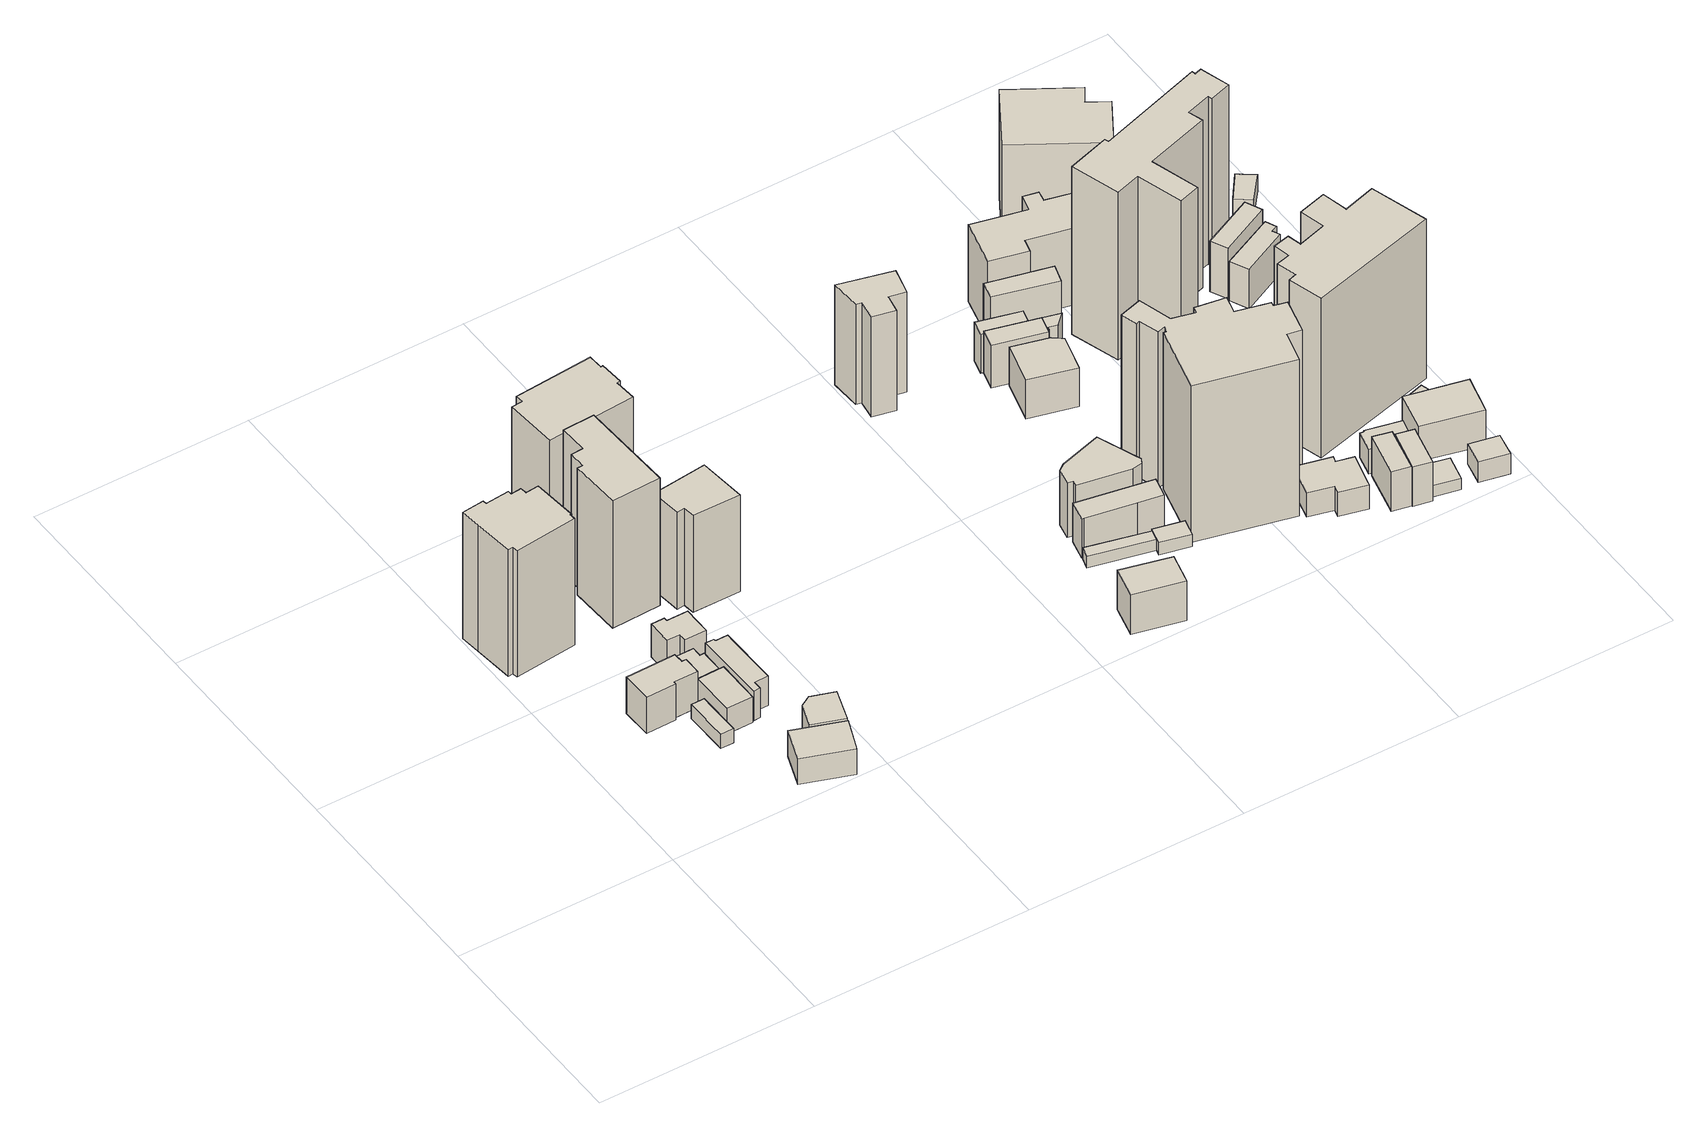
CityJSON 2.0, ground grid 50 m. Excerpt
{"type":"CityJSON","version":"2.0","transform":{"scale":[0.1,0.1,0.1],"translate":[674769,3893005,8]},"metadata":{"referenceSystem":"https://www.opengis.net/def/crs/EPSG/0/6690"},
"CityObjects":{
"building1":{"type":"Building","attributes":{"class":"9999","usage":"414","measuredHeight":34.6,"storeysAboveGround":11,"BuildingDetailAttribute.totalFloorArea":2438.5,"BuildingDetailAttribute.buildingFootprintArea":221.68,"BuildingDetailAttribute.buildingRoofEdgeArea":221.68,"BuildingDetailAttribute.urbanPlanType":"21","BuildingDetailAttribute.landUseType":"211","BuildingDetailAttribute.surveyYear":2021,"BuildingIDAttribute.prefecture":"23","BuildingIDAttribute.city":"23106"},"address":[{"country":"日本","locality":"愛知県名古屋市中区新栄一丁目１７１０"}],"geometry":[{"type":"Solid","lod":"1","boundaries":[[[[0,1,2,3,4,5,6,7,8,9,10,11,12,13,14]],[[13,15,16,14]],[[12,17,15,13]],[[11,18,17,12]],[[10,19,18,11]],[[9,20,19,10]],[[8,21,20,9]],[[7,22,21,8]],[[6,23,22,7]],[[5,24,23,6]],[[4,25,24,5]],[[3,26,25,4]],[[2,27,26,3]],[[1,28,27,2]],[[0,29,28,1]],[[14,16,29,0]],[[15,17,18,19,20,21,22,23,24,25,26,27,28,29,16]]]]}]},
"building2":{"type":"Building","attributes":{"class":"3001","usage":"413","measuredHeight":9.6,"storeysAboveGround":3,"BuildingDetailAttribute.totalFloorArea":245.3,"BuildingDetailAttribute.buildingFootprintArea":81.77,"BuildingDetailAttribute.buildingRoofEdgeArea":81.77,"BuildingDetailAttribute.urbanPlanType":"21","BuildingDetailAttribute.landUseType":"212","BuildingDetailAttribute.surveyYear":2021,"BuildingIDAttribute.prefecture":"23","BuildingIDAttribute.city":"23106"},"address":[{"country":"日本","locality":"愛知県名古屋市中区新栄一丁目１８０２－１"}],"geometry":[{"type":"Solid","lod":"1","boundaries":[[[[30,31,32,33,34,35,36,37]],[[36,38,39,37]],[[35,40,38,36]],[[34,41,40,35]],[[33,42,41,34]],[[32,43,42,33]],[[31,44,43,32]],[[30,45,44,31]],[[37,39,45,30]],[[38,40,41,42,43,44,45,39]]]]}]},
"building3":{"type":"Building","attributes":{"class":"3001","usage":"413","measuredHeight":8.8,"storeysAboveGround":1,"BuildingDetailAttribute.totalFloorArea":30.83,"BuildingDetailAttribute.buildingFootprintArea":30.83,"BuildingDetailAttribute.buildingRoofEdgeArea":30.83,"BuildingDetailAttribute.urbanPlanType":"21","BuildingDetailAttribute.landUseType":"212","BuildingDetailAttribute.surveyYear":2021,"BuildingIDAttribute.prefecture":"23","BuildingIDAttribute.city":"23106"},"address":[{"country":"日本","locality":"愛知県名古屋市"}],"geometry":[{"type":"Solid","lod":"1","boundaries":[[[[46,47,48,49]],[[48,50,51,49]],[[47,52,50,48]],[[46,53,52,47]],[[49,51,53,46]],[[50,52,53,51]]]]}]},
"building4":{"type":"Building","attributes":{"class":"3001","usage":"411","measuredHeight":8.8,"storeysAboveGround":2,"BuildingDetailAttribute.totalFloorArea":125.42,"BuildingDetailAttribute.buildingFootprintArea":62.71,"BuildingDetailAttribute.buildingRoofEdgeArea":98.52,"BuildingDetailAttribute.urbanPlanType":"21","BuildingDetailAttribute.landUseType":"211","BuildingDetailAttribute.surveyYear":2021,"BuildingIDAttribute.prefecture":"23","BuildingIDAttribute.city":"23106"},"address":[{"country":"日本","locality":"愛知県名古屋市"}],"geometry":[{"type":"Solid","lod":"1","boundaries":[[[[54,55,56,57,58]],[[57,59,60,58]],[[56,61,59,57]],[[55,62,61,56]],[[54,63,62,55]],[[58,60,63,54]],[[59,61,62,63,60]]]]}]},
"building5":{"type":"Building","attributes":{"class":"3001","usage":"411","measuredHeight":6.8,"storeysAboveGround":2,"BuildingDetailAttribute.totalFloorArea":198.05,"BuildingDetailAttribute.buildingFootprintArea":99.03,"BuildingDetailAttribute.buildingRoofEdgeArea":99.03,"BuildingDetailAttribute.urbanPlanType":"21","BuildingDetailAttribute.landUseType":"211","BuildingDetailAttribute.surveyYear":2021,"BuildingIDAttribute.prefecture":"23","BuildingIDAttribute.city":"23106"},"address":[{"country":"日本","locality":"愛知県名古屋市"}],"geometry":[{"type":"Solid","lod":"1","boundaries":[[[[64,65,66,67]],[[66,68,69,67]],[[65,70,68,66]],[[64,71,70,65]],[[67,69,71,64]],[[68,70,71,69]]]]}]},
"building6":{"type":"Building","attributes":{"class":"3001","usage":"411","measuredHeight":8.8,"storeysAboveGround":1,"BuildingDetailAttribute.totalFloorArea":35.81,"BuildingDetailAttribute.buildingFootprintArea":35.81,"BuildingDetailAttribute.buildingRoofEdgeArea":98.52,"BuildingDetailAttribute.urbanPlanType":"21","BuildingDetailAttribute.landUseType":"211","BuildingDetailAttribute.surveyYear":2021,"BuildingIDAttribute.prefecture":"23","BuildingIDAttribute.city":"23106"},"address":[{"country":"日本","locality":"愛知県名古屋市"}],"geometry":[{"type":"Solid","lod":"1","boundaries":[[[[72,73,74,75,76,77]],[[76,78,79,77]],[[75,80,78,76]],[[74,81,80,75]],[[73,82,81,74]],[[72,83,82,73]],[[77,79,83,72]],[[78,80,81,82,83,79]]]]}]},
"building7":{"type":"Building","attributes":{"class":"9999","usage":"412","measuredHeight":-9999,"storeysAboveGround":1,"BuildingDetailAttribute.totalFloorArea":18.05,"BuildingDetailAttribute.buildingFootprintArea":18.05,"BuildingDetailAttribute.buildingRoofEdgeArea":18.05,"BuildingDetailAttribute.urbanPlanType":"21","BuildingDetailAttribute.landUseType":"223","BuildingDetailAttribute.surveyYear":2021,"BuildingIDAttribute.prefecture":"23","BuildingIDAttribute.city":"23106"},"address":[{"country":"日本","locality":"愛知県名古屋市"}],"geometry":[{"type":"Solid","lod":"1","boundaries":[[[[84,85,86,87]],[[86,88,89,87]],[[85,90,88,86]],[[84,91,90,85]],[[87,89,91,84]],[[88,90,91,89]]]]}]},
"building8":{"type":"Building","attributes":{"class":"3001","usage":"411","measuredHeight":8.7,"storeysAboveGround":3,"BuildingDetailAttribute.totalFloorArea":149.22,"BuildingDetailAttribute.buildingFootprintArea":49.74,"BuildingDetailAttribute.buildingRoofEdgeArea":49.74,"BuildingDetailAttribute.urbanPlanType":"21","BuildingDetailAttribute.landUseType":"211","BuildingDetailAttribute.surveyYear":2021,"BuildingIDAttribute.prefecture":"23","BuildingIDAttribute.city":"23106"},"address":[{"country":"日本","locality":"愛知県名古屋市"}],"geometry":[{"type":"Solid","lod":"1","boundaries":[[[[92,93,94,95,96,97,98,99]],[[98,100,101,99]],[[97,102,100,98]],[[96,103,102,97]],[[95,104,103,96]],[[94,105,104,95]],[[93,106,105,94]],[[92,107,106,93]],[[99,101,107,92]],[[100,102,103,104,105,106,107,101]]]]}]},
"building9":{"type":"Building","attributes":{"class":"3001","usage":"413","measuredHeight":8.8,"storeysAboveGround":2,"BuildingDetailAttribute.totalFloorArea":145.86,"BuildingDetailAttribute.buildingFootprintArea":72.93,"BuildingDetailAttribute.buildingRoofEdgeArea":72.93,"BuildingDetailAttribute.urbanPlanType":"21","BuildingDetailAttribute.landUseType":"212","BuildingDetailAttribute.surveyYear":2021,"BuildingIDAttribute.prefecture":"23","BuildingIDAttribute.city":"23106"},"address":[{"country":"日本","locality":"愛知県名古屋市"}],"geometry":[{"type":"Solid","lod":"1","boundaries":[[[[108,109,110,111,112,113,114,115]],[[114,116,117,115]],[[113,118,116,114]],[[112,119,118,113]],[[111,120,119,112]],[[110,121,120,111]],[[109,122,121,110]],[[108,123,122,109]],[[115,117,123,108]],[[116,118,119,120,121,122,123,117]]]]}]},
"building10":{"type":"Building","attributes":{"class":"3001","usage":"413","measuredHeight":7.9,"storeysAboveGround":2,"BuildingDetailAttribute.totalFloorArea":115.53,"BuildingDetailAttribute.buildingFootprintArea":57.77,"BuildingDetailAttribute.buildingRoofEdgeArea":57.77,"BuildingDetailAttribute.urbanPlanType":"21","BuildingDetailAttribute.landUseType":"212","BuildingDetailAttribute.surveyYear":2021,"BuildingIDAttribute.prefecture":"23","BuildingIDAttribute.city":"23106"},"address":[{"country":"日本","locality":"愛知県名古屋市"}],"geometry":[{"type":"Solid","lod":"1","boundaries":[[[[124,125,126,127,128]],[[127,129,130,128]],[[126,131,129,127]],[[125,132,131,126]],[[124,133,132,125]],[[128,130,133,124]],[[129,131,132,133,130]]]]}]},
"building11":{"type":"Building","attributes":{"class":"3002","usage":"412","measuredHeight":43.8,"storeysAboveGround":12,"BuildingDetailAttribute.totalFloorArea":2612.8,"BuildingDetailAttribute.buildingFootprintArea":217.73,"BuildingDetailAttribute.buildingRoofEdgeArea":217.73,"BuildingDetailAttribute.urbanPlanType":"21","BuildingDetailAttribute.landUseType":"211","BuildingDetailAttribute.surveyYear":2021,"BuildingIDAttribute.prefecture":"23","BuildingIDAttribute.city":"23106"},"address":[{"country":"日本","locality":"愛知県名古屋市"}],"geometry":[{"type":"Solid","lod":"1","boundaries":[[[[134,135,136,137,138,139,140,141]],[[140,142,143,141]],[[139,144,142,140]],[[138,145,144,139]],[[137,146,145,138]],[[136,147,146,137]],[[135,148,147,136]],[[134,149,148,135]],[[141,143,149,134]],[[142,144,145,146,147,148,149,143]]]]}]},
"building12":{"type":"Building","attributes":{"class":"3002","usage":"412","measuredHeight":29.7,"storeysAboveGround":9,"BuildingDetailAttribute.totalFloorArea":1134.79,"BuildingDetailAttribute.buildingFootprintArea":126.09,"BuildingDetailAttribute.buildingRoofEdgeArea":126.09,"BuildingDetailAttribute.urbanPlanType":"21","BuildingDetailAttribute.landUseType":"211","BuildingDetailAttribute.surveyYear":2021,"BuildingIDAttribute.prefecture":"23","BuildingIDAttribute.city":"23106"},"address":[{"country":"日本","locality":"愛知県名古屋市"}],"geometry":[{"type":"Solid","lod":"1","boundaries":[[[[150,151,152,153,154,155]],[[154,156,157,155]],[[153,158,156,154]],[[152,159,158,153]],[[151,160,159,152]],[[150,161,160,151]],[[155,157,161,150]],[[156,158,159,160,161,157]]]]}]},
"building13":{"type":"Building","attributes":{"class":"3001","usage":"411","measuredHeight":25.6,"storeysAboveGround":2,"BuildingDetailAttribute.totalFloorArea":87.4,"BuildingDetailAttribute.buildingFootprintArea":43.7,"BuildingDetailAttribute.buildingRoofEdgeArea":43.7,"BuildingDetailAttribute.urbanPlanType":"21","BuildingDetailAttribute.landUseType":"211","BuildingDetailAttribute.surveyYear":2021,"BuildingIDAttribute.prefecture":"23","BuildingIDAttribute.city":"23106"},"address":[{"country":"日本","locality":"愛知県名古屋市"}],"geometry":[{"type":"Solid","lod":"1","boundaries":[[[[162,163,164,165]],[[164,166,167,165]],[[163,168,166,164]],[[162,169,168,163]],[[165,167,169,162]],[[166,168,169,167]]]]}]},
"building14":{"type":"Building","attributes":{"class":"3002","usage":"412","measuredHeight":30.6,"storeysAboveGround":10,"BuildingDetailAttribute.totalFloorArea":2872.77,"BuildingDetailAttribute.buildingFootprintArea":287.28,"BuildingDetailAttribute.buildingRoofEdgeArea":287.28,"BuildingDetailAttribute.urbanPlanType":"21","BuildingDetailAttribute.landUseType":"211","BuildingDetailAttribute.surveyYear":2021,"BuildingIDAttribute.prefecture":"23","BuildingIDAttribute.city":"23106"},"address":[{"country":"日本","locality":"愛知県名古屋市中区新栄一丁目１７０６"}],"geometry":[{"type":"Solid","lod":"1","boundaries":[[[[170,171,172,173,174,175,176,177,178,179]],[[178,180,181,179]],[[177,182,180,178]],[[176,183,182,177]],[[175,184,183,176]],[[174,185,184,175]],[[173,186,185,174]],[[172,187,186,173]],[[171,188,187,172]],[[170,189,188,171]],[[179,181,189,170]],[[180,182,183,184,185,186,187,188,189,181]]]]}]},
"building15":{"type":"Building","attributes":{"class":"3001","usage":"411","measuredHeight":8.6,"storeysAboveGround":2,"BuildingDetailAttribute.totalFloorArea":125.07,"BuildingDetailAttribute.buildingFootprintArea":62.53,"BuildingDetailAttribute.buildingRoofEdgeArea":62.53,"BuildingDetailAttribute.urbanPlanType":"21","BuildingDetailAttribute.landUseType":"211","BuildingDetailAttribute.surveyYear":2021,"BuildingIDAttribute.prefecture":"23","BuildingIDAttribute.city":"23106"},"address":[{"country":"日本","locality":"愛知県名古屋市"}],"geometry":[{"type":"Solid","lod":"1","boundaries":[[[[190,191,192,193]],[[192,194,195,193]],[[191,196,194,192]],[[190,197,196,191]],[[193,195,197,190]],[[194,196,197,195]]]]}]},
"building16":{"type":"Building","attributes":{"class":"3001","usage":"411","measuredHeight":8.8,"storeysAboveGround":2,"BuildingDetailAttribute.totalFloorArea":248.04,"BuildingDetailAttribute.buildingFootprintArea":124.02,"BuildingDetailAttribute.buildingRoofEdgeArea":124.02,"BuildingDetailAttribute.urbanPlanType":"21","BuildingDetailAttribute.landUseType":"211","BuildingDetailAttribute.surveyYear":2021,"BuildingIDAttribute.prefecture":"23","BuildingIDAttribute.city":"23106"},"address":[{"country":"日本","locality":"愛知県名古屋市"}],"geometry":[{"type":"Solid","lod":"1","boundaries":[[[[198,199,200,201]],[[200,202,203,201]],[[199,204,202,200]],[[198,205,204,199]],[[201,203,205,198]],[[202,204,205,203]]]]}]},
"building17":{"type":"Building","attributes":{"class":"3001","usage":"413","measuredHeight":11.5,"storeysAboveGround":3,"BuildingDetailAttribute.totalFloorArea":260.19,"BuildingDetailAttribute.buildingFootprintArea":86.73,"BuildingDetailAttribute.buildingRoofEdgeArea":86.73,"BuildingDetailAttribute.urbanPlanType":"21","BuildingDetailAttribute.landUseType":"212","BuildingDetailAttribute.surveyYear":2021,"BuildingIDAttribute.prefecture":"23","BuildingIDAttribute.city":"23106"},"address":[{"country":"日本","locality":"愛知県名古屋市"}],"geometry":[{"type":"Solid","lod":"1","boundaries":[[[[206,207,208,209]],[[208,210,211,209]],[[207,212,210,208]],[[206,213,212,207]],[[209,211,213,206]],[[210,212,213,211]]]]}]},
"building18":{"type":"Building","attributes":{"class":"9999","usage":"431","measuredHeight":7.5,"storeysAboveGround":1,"BuildingDetailAttribute.totalFloorArea":37.83,"BuildingDetailAttribute.buildingFootprintArea":37.83,"BuildingDetailAttribute.buildingRoofEdgeArea":37.83,"BuildingDetailAttribute.urbanPlanType":"21","BuildingDetailAttribute.landUseType":"213","BuildingDetailAttribute.surveyYear":2021,"BuildingIDAttribute.prefecture":"23","BuildingIDAttribute.city":"23106"},"address":[{"country":"日本","locality":"愛知県名古屋市"}],"geometry":[{"type":"Solid","lod":"1","boundaries":[[[[214,215,216,217]],[[216,218,219,217]],[[215,220,218,216]],[[214,221,220,215]],[[217,219,221,214]],[[218,220,221,219]]]]}]},
"building19":{"type":"Building","attributes":{"name":"名古屋白山郵便局","class":"3002","usage":"421","measuredHeight":12.4,"storeysAboveGround":3,"BuildingDetailAttribute.totalFloorArea":257.42,"BuildingDetailAttribute.buildingFootprintArea":85.81,"BuildingDetailAttribute.buildingRoofEdgeArea":85.81,"BuildingDetailAttribute.urbanPlanType":"21","BuildingDetailAttribute.landUseType":"214","BuildingDetailAttribute.surveyYear":2021,"BuildingIDAttribute.prefecture":"23","BuildingIDAttribute.city":"23106"},"address":[{"country":"日本","locality":"愛知県名古屋市"}],"geometry":[{"type":"Solid","lod":"1","boundaries":[[[[222,223,224,225,226,227]],[[226,228,229,227]],[[225,230,228,226]],[[224,231,230,225]],[[223,232,231,224]],[[222,233,232,223]],[[227,229,233,222]],[[228,230,231,232,233,229]]]]}]},
"building20":{"type":"Building","attributes":{"class":"3002","usage":"412","measuredHeight":15.5,"storeysAboveGround":5,"BuildingDetailAttribute.totalFloorArea":610.05,"BuildingDetailAttribute.buildingFootprintArea":122.01,"BuildingDetailAttribute.buildingRoofEdgeArea":122.01,"BuildingDetailAttribute.urbanPlanType":"21","BuildingDetailAttribute.landUseType":"211","BuildingDetailAttribute.surveyYear":2021,"BuildingIDAttribute.prefecture":"23","BuildingIDAttribute.city":"23106"},"address":[{"country":"日本","locality":"愛知県名古屋市"}],"geometry":[{"type":"Solid","lod":"1","boundaries":[[[[234,235,236,237,238,239,240,241,242]],[[241,243,244,242]],[[240,245,243,241]],[[239,246,245,240]],[[238,247,246,239]],[[237,248,247,238]],[[236,249,248,237]],[[235,250,249,236]],[[234,251,250,235]],[[242,244,251,234]],[[243,245,246,247,248,249,250,251,244]]]]}]},
"building21":{"type":"Building","attributes":{"class":"3002","usage":"401","measuredHeight":30.6,"storeysAboveGround":7,"BuildingDetailAttribute.totalFloorArea":690.49,"BuildingDetailAttribute.buildingFootprintArea":98.64,"BuildingDetailAttribute.buildingRoofEdgeArea":98.64,"BuildingDetailAttribute.urbanPlanType":"21","BuildingDetailAttribute.landUseType":"212","BuildingDetailAttribute.surveyYear":2021,"BuildingIDAttribute.prefecture":"23","BuildingIDAttribute.city":"23106"},"address":[{"country":"日本","locality":"愛知県名古屋市"}],"geometry":[{"type":"Solid","lod":"1","boundaries":[[[[252,253,254,255,256,257,258,259]],[[258,260,261,259]],[[257,262,260,258]],[[256,263,262,257]],[[255,264,263,256]],[[254,265,264,255]],[[253,266,265,254]],[[252,267,266,253]],[[259,261,267,252]],[[260,262,263,264,265,266,267,261]]]]}]},
"building22":{"type":"Building","attributes":{"class":"3001","usage":"431","measuredHeight":5.3,"storeysAboveGround":1,"BuildingDetailAttribute.totalFloorArea":28.34,"BuildingDetailAttribute.buildingFootprintArea":28.34,"BuildingDetailAttribute.buildingRoofEdgeArea":28.34,"BuildingDetailAttribute.urbanPlanType":"21","BuildingDetailAttribute.landUseType":"213","BuildingDetailAttribute.surveyYear":2021,"BuildingIDAttribute.prefecture":"23","BuildingIDAttribute.city":"23106"},"address":[{"country":"日本","locality":"愛知県名古屋市"}],"geometry":[{"type":"Solid","lod":"1","boundaries":[[[[268,269,270,271,272]],[[271,273,274,272]],[[270,275,273,271]],[[269,276,275,270]],[[268,277,276,269]],[[272,274,277,268]],[[273,275,276,277,274]]]]}]},
"building23":{"type":"Building","attributes":{"class":"3002","usage":"401","measuredHeight":10.3,"storeysAboveGround":3,"BuildingDetailAttribute.totalFloorArea":326.26,"BuildingDetailAttribute.buildingFootprintArea":108.75,"BuildingDetailAttribute.buildingRoofEdgeArea":108.75,"BuildingDetailAttribute.urbanPlanType":"21","BuildingDetailAttribute.landUseType":"212","BuildingDetailAttribute.surveyYear":2021,"BuildingIDAttribute.prefecture":"23","BuildingIDAttribute.city":"23106"},"address":[{"country":"日本","locality":"愛知県名古屋市"}],"geometry":[{"type":"Solid","lod":"1","boundaries":[[[[278,279,280,281,282]],[[281,283,284,282]],[[280,285,283,281]],[[279,286,285,280]],[[278,287,286,279]],[[282,284,287,278]],[[283,285,286,287,284]]]]}]},
"building24":{"type":"Building","attributes":{"class":"3002","usage":"411","measuredHeight":13.3,"storeysAboveGround":3,"BuildingDetailAttribute.totalFloorArea":155.4,"BuildingDetailAttribute.buildingFootprintArea":51.8,"BuildingDetailAttribute.buildingRoofEdgeArea":51.8,"BuildingDetailAttribute.urbanPlanType":"21","BuildingDetailAttribute.landUseType":"211","BuildingDetailAttribute.surveyYear":2021,"BuildingIDAttribute.prefecture":"23","BuildingIDAttribute.city":"23106"},"address":[{"country":"日本","locality":"愛知県名古屋市"}],"geometry":[{"type":"Solid","lod":"1","boundaries":[[[[288,289,290,291]],[[290,292,293,291]],[[289,294,292,290]],[[288,295,294,289]],[[291,293,295,288]],[[292,294,295,293]]]]}]},
"building25":{"type":"Building","attributes":{"class":"3002","usage":"411","measuredHeight":14.3,"storeysAboveGround":3,"BuildingDetailAttribute.totalFloorArea":110.65,"BuildingDetailAttribute.buildingFootprintArea":36.88,"BuildingDetailAttribute.buildingRoofEdgeArea":36.88,"BuildingDetailAttribute.urbanPlanType":"21","BuildingDetailAttribute.landUseType":"211","BuildingDetailAttribute.surveyYear":2021,"BuildingIDAttribute.prefecture":"23","BuildingIDAttribute.city":"23106"},"address":[{"country":"日本","locality":"愛知県名古屋市"}],"geometry":[{"type":"Solid","lod":"1","boundaries":[[[[296,297,298,299]],[[298,300,301,299]],[[297,302,300,298]],[[296,303,302,297]],[[299,301,303,296]],[[300,302,303,301]]]]}]},
"building26":{"type":"Building","attributes":{"class":"3002","usage":"412","measuredHeight":42.6,"storeysAboveGround":14,"BuildingDetailAttribute.totalFloorArea":6947.58,"BuildingDetailAttribute.buildingFootprintArea":496.26,"BuildingDetailAttribute.buildingRoofEdgeArea":496.26,"BuildingDetailAttribute.urbanPlanType":"21","BuildingDetailAttribute.landUseType":"211","BuildingDetailAttribute.surveyYear":2021,"BuildingIDAttribute.prefecture":"23","BuildingIDAttribute.city":"23106"},"address":[{"country":"日本","locality":"愛知県名古屋市"}],"geometry":[{"type":"Solid","lod":"1","boundaries":[[[[304,305,306,307,308,309,310,311,312,313,314,315,316,317,318,319,320,321,322,323]],[[322,324,325,323]],[[321,326,324,322]],[[320,327,326,321]],[[319,328,327,320]],[[318,329,328,319]],[[317,330,329,318]],[[316,331,330,317]],[[315,332,331,316]],[[314,333,332,315]],[[313,334,333,314]],[[312,335,334,313]],[[311,336,335,312]],[[310,337,336,311]],[[309,338,337,310]],[[308,339,338,309]],[[307,340,339,308]],[[306,341,340,307]],[[305,342,341,306]],[[304,343,342,305]],[[323,325,343,304]],[[324,326,327,328,329,330,331,332,333,334,335,336,337,338,339,340,341,342,343,325]]]]}]},
"building27":{"type":"Building","attributes":{"class":"3002","usage":"413","measuredHeight":16.3,"storeysAboveGround":5,"BuildingDetailAttribute.totalFloorArea":314.03,"BuildingDetailAttribute.buildingFootprintArea":62.81,"BuildingDetailAttribute.buildingRoofEdgeArea":62.81,"BuildingDetailAttribute.urbanPlanType":"21","BuildingDetailAttribute.landUseType":"212","BuildingDetailAttribute.surveyYear":2021,"BuildingIDAttribute.prefecture":"23","BuildingIDAttribute.city":"23106"},"address":[{"country":"日本","locality":"愛知県名古屋市"}],"geometry":[{"type":"Solid","lod":"1","boundaries":[[[[344,345,346,347,348]],[[347,349,350,348]],[[346,351,349,347]],[[345,352,351,346]],[[344,353,352,345]],[[348,350,353,344]],[[349,351,352,353,350]]]]}]},
"building28":{"type":"Building","attributes":{"class":"3001","usage":"411","measuredHeight":21.3,"storeysAboveGround":1,"BuildingDetailAttribute.totalFloorArea":19,"BuildingDetailAttribute.buildingFootprintArea":19,"BuildingDetailAttribute.buildingRoofEdgeArea":19,"BuildingDetailAttribute.urbanPlanType":"21","BuildingDetailAttribute.landUseType":"211","BuildingDetailAttribute.surveyYear":2021,"BuildingIDAttribute.prefecture":"23","BuildingIDAttribute.city":"23106"},"address":[{"country":"日本","locality":"愛知県名古屋市"}],"geometry":[{"type":"Solid","lod":"1","boundaries":[[[[354,355,356,357,358,359]],[[358,360,361,359]],[[357,362,360,358]],[[356,363,362,357]],[[355,364,363,356]],[[354,365,364,355]],[[359,361,365,354]],[[360,362,363,364,365,361]]]]}]},
"building29":{"type":"Building","attributes":{"class":"3001","usage":"402","measuredHeight":7.9,"storeysAboveGround":2,"BuildingDetailAttribute.totalFloorArea":211.38,"BuildingDetailAttribute.buildingFootprintArea":105.69,"BuildingDetailAttribute.buildingRoofEdgeArea":105.69,"BuildingDetailAttribute.urbanPlanType":"21","BuildingDetailAttribute.landUseType":"212","BuildingDetailAttribute.surveyYear":2021,"BuildingIDAttribute.prefecture":"23","BuildingIDAttribute.city":"23106"},"address":[{"country":"日本","locality":"愛知県名古屋市"}],"geometry":[{"type":"Solid","lod":"1","boundaries":[[[[366,367,368,369,370,371,372,373]],[[372,374,375,373]],[[371,376,374,372]],[[370,377,376,371]],[[369,378,377,370]],[[368,379,378,369]],[[367,380,379,368]],[[366,381,380,367]],[[373,375,381,366]],[[374,376,377,378,379,380,381,375]]]]}]},
"building30":{"type":"Building","attributes":{"class":"3001","usage":"414","measuredHeight":6.7,"storeysAboveGround":2,"BuildingDetailAttribute.totalFloorArea":283.1,"BuildingDetailAttribute.buildingFootprintArea":141.55,"BuildingDetailAttribute.buildingRoofEdgeArea":141.55,"BuildingDetailAttribute.urbanPlanType":"21","BuildingDetailAttribute.landUseType":"211","BuildingDetailAttribute.surveyYear":2021,"BuildingIDAttribute.prefecture":"23","BuildingIDAttribute.city":"23106"},"address":[{"country":"日本","locality":"愛知県名古屋市"}],"geometry":[{"type":"Solid","lod":"1","boundaries":[[[[382,383,384,385,386,387,388]],[[387,389,390,388]],[[386,391,389,387]],[[385,392,391,386]],[[384,393,392,385]],[[383,394,393,384]],[[382,395,394,383]],[[388,390,395,382]],[[389,391,392,393,394,395,390]]]]}]},
"building31":{"type":"Building","attributes":{"class":"3002","usage":"412","measuredHeight":26.4,"storeysAboveGround":7,"BuildingDetailAttribute.totalFloorArea":1674.01,"BuildingDetailAttribute.buildingFootprintArea":239.14,"BuildingDetailAttribute.buildingRoofEdgeArea":239.14,"BuildingDetailAttribute.urbanPlanType":"21","BuildingDetailAttribute.landUseType":"211","BuildingDetailAttribute.surveyYear":2021,"BuildingIDAttribute.prefecture":"23","BuildingIDAttribute.city":"23106"},"address":[{"country":"日本","locality":"愛知県名古屋市"}],"geometry":[{"type":"Solid","lod":"1","boundaries":[[[[396,397,398,399,400,401,402,403,404,405,406,407,408]],[[407,409,410,408]],[[406,411,409,407]],[[405,412,411,406]],[[404,413,412,405]],[[403,414,413,404]],[[402,415,414,403]],[[401,416,415,402]],[[400,417,416,401]],[[399,418,417,400]],[[398,419,418,399]],[[397,420,419,398]],[[396,421,420,397]],[[408,410,421,396]],[[409,411,412,413,414,415,416,417,418,419,420,421,410]]]]}]},
"building32":{"type":"Building","attributes":{"class":"3002","usage":"411","measuredHeight":12.5,"storeysAboveGround":3,"BuildingDetailAttribute.totalFloorArea":133.79,"BuildingDetailAttribute.buildingFootprintArea":44.6,"BuildingDetailAttribute.buildingRoofEdgeArea":44.6,"BuildingDetailAttribute.urbanPlanType":"21","BuildingDetailAttribute.landUseType":"211","BuildingDetailAttribute.surveyYear":2021,"BuildingIDAttribute.prefecture":"23","BuildingIDAttribute.city":"23106"},"address":[{"country":"日本","locality":"愛知県名古屋市"}],"geometry":[{"type":"Solid","lod":"1","boundaries":[[[[422,423,424,425]],[[424,426,427,425]],[[423,428,426,424]],[[422,429,428,423]],[[425,427,429,422]],[[426,428,429,427]]]]}]},
"building33":{"type":"Building","attributes":{"class":"3003","usage":"412","measuredHeight":20.6,"storeysAboveGround":1,"BuildingDetailAttribute.totalFloorArea":20.25,"BuildingDetailAttribute.buildingFootprintArea":20.25,"BuildingDetailAttribute.buildingRoofEdgeArea":20.25,"BuildingDetailAttribute.urbanPlanType":"21","BuildingDetailAttribute.landUseType":"211","BuildingDetailAttribute.surveyYear":2021,"BuildingIDAttribute.prefecture":"23","BuildingIDAttribute.city":"23106"},"address":[{"country":"日本","locality":"愛知県名古屋市"}],"geometry":[{"type":"Solid","lod":"1","boundaries":[[[[430,431,432,433,434,435]],[[434,436,437,435]],[[433,438,436,434]],[[432,439,438,433]],[[431,440,439,432]],[[430,441,440,431]],[[435,437,441,430]],[[436,438,439,440,441,437]]]]}]},
"building34":{"type":"Building","attributes":{"class":"3002","usage":"411","measuredHeight":12.5,"storeysAboveGround":3,"BuildingDetailAttribute.totalFloorArea":120.75,"BuildingDetailAttribute.buildingFootprintArea":40.25,"BuildingDetailAttribute.buildingRoofEdgeArea":40.25,"BuildingDetailAttribute.urbanPlanType":"21","BuildingDetailAttribute.landUseType":"211","BuildingDetailAttribute.surveyYear":2021,"BuildingIDAttribute.prefecture":"23","BuildingIDAttribute.city":"23106"},"address":[{"country":"日本","locality":"愛知県名古屋市"}],"geometry":[{"type":"Solid","lod":"1","boundaries":[[[[442,443,444,445]],[[444,446,447,445]],[[443,448,446,444]],[[442,449,448,443]],[[445,447,449,442]],[[446,448,449,447]]]]}]},
"building35":{"type":"Building","attributes":{"class":"3001","usage":"411","measuredHeight":8.5,"storeysAboveGround":2,"BuildingDetailAttribute.totalFloorArea":99.02,"BuildingDetailAttribute.buildingFootprintArea":49.51,"BuildingDetailAttribute.buildingRoofEdgeArea":49.51,"BuildingDetailAttribute.urbanPlanType":"21","BuildingDetailAttribute.landUseType":"211","BuildingDetailAttribute.surveyYear":2021,"BuildingIDAttribute.prefecture":"23","BuildingIDAttribute.city":"23106"},"address":[{"country":"日本","locality":"愛知県名古屋市"}],"geometry":[{"type":"Solid","lod":"1","boundaries":[[[[450,451,452,453,454,455]],[[454,456,457,455]],[[453,458,456,454]],[[452,459,458,453]],[[451,460,459,452]],[[450,461,460,451]],[[455,457,461,450]],[[456,458,459,460,461,457]]]]}]},
"building36":{"type":"Building","attributes":{"class":"9999","usage":"411","measuredHeight":3.8,"storeysAboveGround":1,"BuildingDetailAttribute.totalFloorArea":36.53,"BuildingDetailAttribute.buildingFootprintArea":36.53,"BuildingDetailAttribute.buildingRoofEdgeArea":36.53,"BuildingDetailAttribute.urbanPlanType":"21","BuildingDetailAttribute.landUseType":"211","BuildingDetailAttribute.surveyYear":2021,"BuildingIDAttribute.prefecture":"23","BuildingIDAttribute.city":"23106"},"address":[{"country":"日本","locality":"愛知県名古屋市"}],"geometry":[{"type":"Solid","lod":"1","boundaries":[[[[462,463,464,465]],[[464,466,467,465]],[[463,468,466,464]],[[462,469,468,463]],[[465,467,469,462]],[[466,468,469,467]]]]}]},
"building37":{"type":"Building","attributes":{"class":"9999","usage":"412","measuredHeight":44.6,"storeysAboveGround":15,"BuildingDetailAttribute.totalFloorArea":6313.03,"BuildingDetailAttribute.buildingFootprintArea":420.87,"BuildingDetailAttribute.buildingRoofEdgeArea":-9999,"BuildingDetailAttribute.urbanPlanType":"21","BuildingDetailAttribute.landUseType":"211","BuildingDetailAttribute.surveyYear":2021,"BuildingIDAttribute.prefecture":"23","BuildingIDAttribute.city":"23106"},"address":[{"country":"日本","locality":"愛知県名古屋市中区新栄二丁目２９０３"}],"geometry":[{"type":"Solid","lod":"1","boundaries":[[[[470,471,472,473,474,475,476,477,478,479,480,481,482,483,484,485]],[[484,486,487,485]],[[483,488,486,484]],[[482,489,488,483]],[[481,490,489,482]],[[480,491,490,481]],[[479,492,491,480]],[[478,493,492,479]],[[477,494,493,478]],[[476,495,494,477]],[[475,496,495,476]],[[474,497,496,475]],[[473,498,497,474]],[[472,499,498,473]],[[471,500,499,472]],[[470,501,500,471]],[[485,487,501,470]],[[486,488,489,490,491,492,493,494,495,496,497,498,499,500,501,487]]]]}]},
"building38":{"type":"Building","attributes":{"class":"3001","usage":"411","measuredHeight":25.2,"storeysAboveGround":2,"BuildingDetailAttribute.totalFloorArea":57.75,"BuildingDetailAttribute.buildingFootprintArea":28.87,"BuildingDetailAttribute.buildingRoofEdgeArea":28.87,"BuildingDetailAttribute.urbanPlanType":"21","BuildingDetailAttribute.landUseType":"211","BuildingDetailAttribute.surveyYear":2021,"BuildingIDAttribute.prefecture":"23","BuildingIDAttribute.city":"23106"},"address":[{"country":"日本","locality":"愛知県名古屋市"}],"geometry":[{"type":"Solid","lod":"1","boundaries":[[[[502,503,504,505,506,507,508,509]],[[508,510,511,509]],[[507,512,510,508]],[[506,513,512,507]],[[505,514,513,506]],[[504,515,514,505]],[[503,516,515,504]],[[502,517,516,503]],[[509,511,517,502]],[[510,512,513,514,515,516,517,511]]]]}]},
"building39":{"type":"Building","attributes":{"class":"9999","usage":"412","measuredHeight":11.2,"storeysAboveGround":1,"BuildingDetailAttribute.totalFloorArea":32.51,"BuildingDetailAttribute.buildingFootprintArea":32.51,"BuildingDetailAttribute.buildingRoofEdgeArea":32.51,"BuildingDetailAttribute.urbanPlanType":"21","BuildingDetailAttribute.landUseType":"211","BuildingDetailAttribute.surveyYear":2021,"BuildingIDAttribute.prefecture":"23","BuildingIDAttribute.city":"23106"},"address":[{"country":"日本","locality":"愛知県名古屋市"}],"geometry":[{"type":"Solid","lod":"1","boundaries":[[[[518,519,520,521]],[[520,522,523,521]],[[519,524,522,520]],[[518,525,524,519]],[[521,523,525,518]],[[522,524,525,523]]]]}]},
"building40":{"type":"Building","attributes":{"class":"3002","usage":"412","measuredHeight":49.4,"storeysAboveGround":15,"BuildingDetailAttribute.totalFloorArea":6764.76,"BuildingDetailAttribute.buildingFootprintArea":450.98,"BuildingDetailAttribute.buildingRoofEdgeArea":450.98,"BuildingDetailAttribute.urbanPlanType":"21","BuildingDetailAttribute.landUseType":"211","BuildingDetailAttribute.surveyYear":2021,"BuildingIDAttribute.prefecture":"23","BuildingIDAttribute.city":"23106"},"address":[{"country":"日本","locality":"愛知県名古屋市"}],"geometry":[{"type":"Solid","lod":"1","boundaries":[[[[526,527,528,529,530,531,532,533,534,535,536,537,538,539]],[[538,540,541,539]],[[537,542,540,538]],[[536,543,542,537]],[[535,544,543,536]],[[534,545,544,535]],[[533,546,545,534]],[[532,547,546,533]],[[531,548,547,532]],[[530,549,548,531]],[[529,550,549,530]],[[528,551,550,529]],[[527,552,551,528]],[[526,553,552,527]],[[539,541,553,526]],[[540,542,543,544,545,546,547,548,549,550,551,552,553,541]]]]}]},
"building41":{"type":"Building","attributes":{"class":"3002","usage":"414","measuredHeight":35.3,"storeysAboveGround":10,"BuildingDetailAttribute.totalFloorArea":3227.01,"BuildingDetailAttribute.buildingFootprintArea":322.7,"BuildingDetailAttribute.buildingRoofEdgeArea":322.7,"BuildingDetailAttribute.urbanPlanType":"21","BuildingDetailAttribute.landUseType":"211","BuildingDetailAttribute.surveyYear":2021,"BuildingIDAttribute.prefecture":"23","BuildingIDAttribute.city":"23106"},"address":[{"country":"日本","locality":"愛知県名古屋市"}],"geometry":[{"type":"Solid","lod":"1","boundaries":[[[[554,555,556,557,558,559]],[[558,560,561,559]],[[557,562,560,558]],[[556,563,562,557]],[[555,564,563,556]],[[554,565,564,555]],[[559,561,565,554]],[[560,562,563,564,565,561]]]]}]},
"building42":{"type":"Building","attributes":{"class":"3001","usage":"411","measuredHeight":6.4,"storeysAboveGround":2,"BuildingDetailAttribute.totalFloorArea":75.98,"BuildingDetailAttribute.buildingFootprintArea":37.99,"BuildingDetailAttribute.buildingRoofEdgeArea":37.99,"BuildingDetailAttribute.urbanPlanType":"21","BuildingDetailAttribute.landUseType":"211","BuildingDetailAttribute.surveyYear":2021,"BuildingIDAttribute.prefecture":"23","BuildingIDAttribute.city":"23106"},"address":[{"country":"日本","locality":"愛知県名古屋市"}],"geometry":[{"type":"Solid","lod":"1","boundaries":[[[[566,567,568,569]],[[568,570,571,569]],[[567,572,570,568]],[[566,573,572,567]],[[569,571,573,566]],[[570,572,573,571]]]]}]},
"building43":{"type":"Building","attributes":{"class":"3001","usage":"411","measuredHeight":11.4,"storeysAboveGround":3,"BuildingDetailAttribute.totalFloorArea":382.1,"BuildingDetailAttribute.buildingFootprintArea":127.37,"BuildingDetailAttribute.buildingRoofEdgeArea":127.37,"BuildingDetailAttribute.urbanPlanType":"21","BuildingDetailAttribute.landUseType":"211","BuildingDetailAttribute.surveyYear":2021,"BuildingIDAttribute.prefecture":"23","BuildingIDAttribute.city":"23106"},"address":[{"country":"日本","locality":"愛知県名古屋市"}],"geometry":[{"type":"Solid","lod":"1","boundaries":[[[[574,575,576,577]],[[576,578,579,577]],[[575,580,578,576]],[[574,581,580,575]],[[577,579,581,574]],[[578,580,581,579]]]]}]},
"building44":{"type":"Building","attributes":{"class":"3003","usage":"461","measuredHeight":3.4,"storeysAboveGround":9999,"BuildingDetailAttribute.totalFloorArea":-9999,"BuildingDetailAttribute.buildingFootprintArea":-9999,"BuildingDetailAttribute.buildingRoofEdgeArea":17.11,"BuildingDetailAttribute.urbanPlanType":"21","BuildingDetailAttribute.landUseType":"211","BuildingDetailAttribute.surveyYear":2021,"BuildingIDAttribute.prefecture":"23","BuildingIDAttribute.city":"23106"},"geometry":[{"type":"Solid","lod":"1","boundaries":[[[[582,583,584,585]],[[584,586,587,585]],[[583,588,586,584]],[[582,589,588,583]],[[585,587,589,582]],[[586,588,589,587]]]]}]},
"building45":{"type":"Building","attributes":{"class":"3001","usage":"461","measuredHeight":5.2,"storeysAboveGround":9999,"BuildingDetailAttribute.totalFloorArea":-9999,"BuildingDetailAttribute.buildingFootprintArea":-9999,"BuildingDetailAttribute.buildingRoofEdgeArea":9.88,"BuildingDetailAttribute.urbanPlanType":"21","BuildingDetailAttribute.landUseType":"211","BuildingDetailAttribute.surveyYear":2021,"BuildingIDAttribute.prefecture":"23","BuildingIDAttribute.city":"23106"},"geometry":[{"type":"Solid","lod":"1","boundaries":[[[[590,591,592,593]],[[592,594,595,593]],[[591,596,594,592]],[[590,597,596,591]],[[593,595,597,590]],[[594,596,597,595]]]]}]},
"building46":{"type":"Building","attributes":{"class":"3001","usage":"411","measuredHeight":21.4,"storeysAboveGround":4,"BuildingDetailAttribute.totalFloorArea":212.36,"BuildingDetailAttribute.buildingFootprintArea":53.09,"BuildingDetailAttribute.buildingRoofEdgeArea":53.09,"BuildingDetailAttribute.urbanPlanType":"21","BuildingDetailAttribute.landUseType":"211","BuildingDetailAttribute.surveyYear":2021,"BuildingIDAttribute.prefecture":"23","BuildingIDAttribute.city":"23106"},"address":[{"country":"日本","locality":"愛知県名古屋市"}],"geometry":[{"type":"Solid","lod":"1","boundaries":[[[[598,599,600,601]],[[600,602,603,601]],[[599,604,602,600]],[[598,605,604,599]],[[601,603,605,598]],[[602,604,605,603]]]]}]},
"building47":{"type":"Building","attributes":{"class":"3001","usage":"401","measuredHeight":13.4,"storeysAboveGround":3,"BuildingDetailAttribute.totalFloorArea":172.2,"BuildingDetailAttribute.buildingFootprintArea":57.4,"BuildingDetailAttribute.buildingRoofEdgeArea":57.4,"BuildingDetailAttribute.urbanPlanType":"21","BuildingDetailAttribute.landUseType":"212","BuildingDetailAttribute.surveyYear":2021,"BuildingIDAttribute.prefecture":"23","BuildingIDAttribute.city":"23106"},"address":[{"country":"日本","locality":"愛知県名古屋市"}],"geometry":[{"type":"Solid","lod":"1","boundaries":[[[[606,607,608,609,610,611]],[[610,612,613,611]],[[609,614,612,610]],[[608,615,614,609]],[[607,616,615,608]],[[606,617,616,607]],[[611,613,617,606]],[[612,614,615,616,617,613]]]]}]},
"building48":{"type":"Building","attributes":{"class":"9999","usage":"411","measuredHeight":7.4,"storeysAboveGround":2,"BuildingDetailAttribute.totalFloorArea":83.19,"BuildingDetailAttribute.buildingFootprintArea":41.6,"BuildingDetailAttribute.buildingRoofEdgeArea":41.6,"BuildingDetailAttribute.urbanPlanType":"21","BuildingDetailAttribute.landUseType":"211","BuildingDetailAttribute.surveyYear":2021,"BuildingIDAttribute.prefecture":"23","BuildingIDAttribute.city":"23106"},"address":[{"country":"日本","locality":"愛知県名古屋市"}],"geometry":[{"type":"Solid","lod":"1","boundaries":[[[[618,619,620,621,622]],[[621,623,624,622]],[[620,625,623,621]],[[619,626,625,620]],[[618,627,626,619]],[[622,624,627,618]],[[623,625,626,627,624]]]]}]},
"building49":{"type":"Building","attributes":{"class":"3001","usage":"411","measuredHeight":5.4,"storeysAboveGround":1,"BuildingDetailAttribute.totalFloorArea":31.09,"BuildingDetailAttribute.buildingFootprintArea":31.09,"BuildingDetailAttribute.buildingRoofEdgeArea":31.09,"BuildingDetailAttribute.urbanPlanType":"21","BuildingDetailAttribute.landUseType":"211","BuildingDetailAttribute.surveyYear":2021,"BuildingIDAttribute.prefecture":"23","BuildingIDAttribute.city":"23106"},"address":[{"country":"日本","locality":"愛知県名古屋市"}],"geometry":[{"type":"Solid","lod":"1","boundaries":[[[[628,629,630,631,632]],[[631,633,634,632]],[[630,635,633,631]],[[629,636,635,630]],[[628,637,636,629]],[[632,634,637,628]],[[633,635,636,637,634]]]]}]}
},
"vertices":[
[56,745,4],[111,750,4],[112,741,4],[136,743,4],[138,728,4],[168,731,4],[178,628,4],[175,628,4],[176,614,4],[32,599,4],[30,611,4],[19,610,4],[9,703,4],[4,749,4],[55,754,4],[4,749,340],[55,754,340],[9,703,340],[19,610,340],[30,611,340],[32,599,340],[176,614,340],[175,628,340],[178,628,340],[168,731,340],[138,728,340],[136,743,340],[112,741,340],[111,750,340],[56,745,340],
[278,334,4],[223,333,4],[223,327,4],[154,326,4],[153,396,4],[267,398,4],[268,375,4],[278,375,4],[268,375,100],[278,375,100],[267,398,100],[153,396,100],[154,326,100],[223,327,100],[223,333,100],[278,334,100],
[282,213,2],[252,213,2],[251,316,2],[281,316,2],[251,316,40],[281,316,40],[252,213,40],[282,213,40],
[345,344,2],[345,241,2],[284,241,2],[284,343,2],[334,344,2],[284,343,70],[334,344,70],[284,241,70],[345,241,70],[345,344,70],
[433,6,2],[321,45,2],[349,123,2],[463,83,2],[349,123,70],[463,83,70],[321,45,70],[433,6,70],
[284,343,3],[283,419,3],[324,419,3],[324,396,3],[334,396,3],[334,344,3],[334,396,71],[334,344,71],[324,396,71],[324,419,71],[283,419,71],[284,343,71],
[176,814,4],[169,934,4],[184,935,4],[191,815,4],[184,935,34],[191,815,34],[169,934,34],[176,814,34],
[362,431,3],[312,431,3],[312,449,3],[282,450,3],[282,505,3],[313,505,3],[313,497,3],[362,497,3],[313,497,90],[362,497,90],[313,505,90],[282,505,90],[282,450,90],[312,449,90],[312,431,90],[362,431,90],
[397,265,2],[365,265,2],[365,245,2],[349,244,2],[346,411,2],[366,411,2],[367,406,2],[395,406,2],[367,406,80],[395,406,80],[366,411,80],[346,411,80],[349,244,80],[365,245,80],[365,265,80],[397,265,80],
[465,89,1],[393,114,1],[412,168,1],[436,182,1],[490,164,1],[436,182,70],[490,164,70],[412,168,70],[393,114,70],[465,89,70],
[265,615,2],[260,732,2],[273,732,2],[271,771,2],[299,772,2],[296,837,2],[369,840,2],[378,619,2],[369,840,340],[378,619,340],[296,837,340],[299,772,340],[271,771,340],[273,732,340],[260,732,340],[265,615,340],
[518,675,3],[529,565,3],[420,566,3],[417,592,3],[399,590,3],[391,661,3],[399,590,260],[391,661,260],[417,592,260],[420,566,260],[529,565,260],[518,675,260],
[507,718,4],[511,677,4],[403,667,4],[399,707,4],[403,667,80],[399,707,80],[511,677,80],[507,718,80],
[480,983,4],[485,984,4],[489,928,4],[481,927,4],[485,877,4],[281,862,4],[272,983,4],[298,985,4],[296,1003,4],[478,1017,4],[296,1003,300],[478,1017,300],[298,985,300],[272,983,300],[281,862,300],[485,877,300],[481,927,300],[489,928,300],[485,984,300],[480,983,300],
[506,772,4],[510,721,4],[387,710,4],[383,761,4],[387,710,80],[383,761,80],[510,721,80],[506,772,80],
[490,876,4],[499,774,4],[378,763,4],[369,865,4],[378,763,80],[369,865,80],[499,774,80],[490,876,80],
[1208,17,5],[1095,44,5],[1112,117,5],[1225,89,5],[1112,117,110],[1225,89,110],[1095,44,110],[1208,17,110],
[1268,216,5],[1128,249,5],[1135,275,5],[1274,241,5],[1135,275,35],[1274,241,35],[1128,249,35],[1268,216,35],
[1317,293,6],[1306,246,6],[1250,256,6],[1139,276,6],[1134,277,6],[1145,324,6],[1134,277,110],[1145,324,110],[1139,276,110],[1250,256,110],[1306,246,110],[1317,293,110],
[1156,340,5],[1143,342,5],[1151,380,5],[1167,391,5],[1264,420,5],[1302,321,5],[1295,309,5],[1272,305,5],[1153,327,5],[1272,305,150],[1153,327,150],[1295,309,150],[1302,321,150],[1264,420,150],[1167,391,150],[1151,380,150],[1143,342,150],[1156,340,150],
[1127,924,4],[1112,861,4],[1074,869,4],[1066,828,4],[1015,839,4],[1021,883,4],[1009,886,4],[1006,955,4],[1009,886,270],[1006,955,270],[1021,883,270],[1015,839,270],[1066,828,270],[1074,869,270],[1112,861,270],[1127,924,270],
[1331,185,7],[1264,201,7],[1268,216,7],[1274,241,7],[1341,225,7],[1274,241,40],[1341,225,40],[1268,216,40],[1264,201,40],[1331,185,40],
[1368,742,7],[1390,725,7],[1367,639,7],[1261,667,7],[1286,764,7],[1261,667,110],[1286,764,110],[1367,639,110],[1390,725,110],[1368,742,110],
[1379,790,7],[1368,748,7],[1253,777,7],[1264,820,7],[1253,777,120],[1264,820,120],[1368,748,120],[1379,790,120],
[1356,800,7],[1259,824,7],[1268,860,7],[1365,835,7],[1268,860,110],[1365,835,110],[1259,824,110],[1356,800,110],
[1461,369,4],[1465,383,4],[1534,372,4],[1524,331,4],[1599,312,4],[1597,303,4],[1626,296,4],[1606,213,4],[1574,220,4],[1555,146,4],[1338,199,4],[1376,356,4],[1383,355,4],[1387,368,4],[1369,363,4],[1355,408,4],[1347,405,4],[1336,443,4],[1388,458,4],[1410,382,4],[1388,458,420],[1410,382,420],[1336,443,420],[1347,405,420],[1355,408,420],[1369,363,420],[1387,368,420],[1383,355,420],[1376,356,420],[1338,199,420],[1555,146,420],[1574,220,420],[1606,213,420],[1626,296,420],[1597,303,420],[1599,312,420],[1524,331,420],[1534,372,420],[1465,383,420],[1461,369,420],
[1457,863,7],[1444,820,7],[1305,858,7],[1314,896,7],[1314,898,7],[1314,896,160],[1314,898,160],[1305,858,160],[1444,820,160],[1457,863,160],
[1418,790,7],[1397,796,7],[1396,790,7],[1370,797,7],[1379,832,7],[1443,815,7],[1379,832,80],[1443,815,80],[1370,797,80],[1396,790,80],[1397,796,80],[1418,790,80],
[1660,179,6],[1699,169,6],[1678,86,6],[1615,102,6],[1620,120,6],[1564,134,6],[1583,212,6],[1664,192,6],[1583,212,70],[1664,192,70],[1564,134,70],[1620,120,70],[1615,102,70],[1678,86,70],[1699,169,70],[1660,179,70],
[1619,494,5],[1622,406,5],[1624,359,5],[1542,359,5],[1542,403,5],[1504,402,5],[1501,491,5],[1504,402,70],[1501,491,70],[1542,403,70],[1542,359,70],[1624,359,70],[1622,406,70],[1619,494,70],
[1419,911,6],[1411,880,6],[1326,901,6],[1352,1009,6],[1353,1009,6],[1474,981,6],[1484,1019,6],[1518,1011,6],[1513,987,6],[1576,972,6],[1565,924,6],[1574,921,6],[1563,877,6],[1574,921,210],[1563,877,210],[1565,924,210],[1576,972,210],[1513,987,210],[1518,1011,210],[1484,1019,210],[1474,981,210],[1353,1009,210],[1352,1009,210],[1326,901,210],[1411,880,210],[1419,911,210],
[1775,153,5],[1752,49,5],[1711,58,5],[1735,163,5],[1711,58,110],[1735,163,110],[1752,49,110],[1775,153,110],
[1650,466,6],[1664,402,6],[1648,399,6],[1630,478,6],[1688,491,6],[1692,476,6],[1688,491,36],[1692,476,36],[1630,478,36],[1648,399,36],[1664,402,36],[1650,466,36],
[1816,135,5],[1794,38,5],[1754,47,5],[1777,144,5],[1754,47,110],[1777,144,110],[1794,38,110],[1816,135,110],
[1821,151,5],[1733,171,5],[1744,220,5],[1754,219,5],[1755,222,5],[1834,204,5],[1755,222,70],[1834,204,70],[1754,219,70],[1744,220,70],[1733,171,70],[1821,151,70],
[1858,34,6],[1801,47,6],[1815,108,6],[1872,95,6],[1815,108,36],[1872,95,36],[1801,47,36],[1858,34,36],
[1565,850,6],[1568,841,6],[1813,918,6],[1815,909,6],[1831,914,6],[1852,847,6],[1802,832,6],[1800,841,6],[1744,824,6],[1754,791,6],[1607,746,6],[1641,636,6],[1593,621,6],[1560,726,6],[1504,709,6],[1469,820,6],[1504,709,452],[1469,820,452],[1560,726,452],[1593,621,452],[1641,636,452],[1607,746,452],[1754,791,452],[1744,824,452],[1800,841,452],[1802,832,452],[1852,847,452],[1831,914,452],[1815,909,452],[1813,918,452],[1568,841,452],[1565,850,452],
[1657,899,8],[1626,905,8],[1622,890,8],[1589,904,8],[1605,955,8],[1643,943,8],[1641,931,8],[1666,924,8],[1641,931,80],[1666,924,80],[1643,943,80],[1605,955,80],[1589,904,80],[1622,890,80],[1626,905,80],[1657,899,80],
[1678,934,8],[1540,1015,8],[1550,1033,8],[1689,952,8],[1550,1033,38],[1689,952,38],[1540,1015,38],[1678,934,38],
[1680,259,6],[1657,338,6],[1677,344,6],[1663,389,6],[1695,397,6],[1686,434,6],[1724,443,6],[1732,411,6],[1797,430,6],[1782,487,6],[1847,505,6],[1861,445,6],[1935,467,6],[1975,336,6],[1935,467,430],[1975,336,430],[1861,445,430],[1847,505,430],[1782,487,430],[1797,430,430],[1732,411,430],[1724,443,430],[1686,434,430],[1695,397,430],[1663,389,430],[1677,344,430],[1657,338,430],[1680,259,430],
[1670,978,7],[1485,1090,7],[1567,1226,7],[1709,1140,7],[1687,1105,7],[1731,1078,7],[1687,1105,290],[1731,1078,290],[1709,1140,290],[1567,1226,290],[1485,1090,290],[1670,978,290],
[1974,74,6],[1963,19,6],[1897,33,6],[1908,88,6],[1897,33,60],[1908,88,60],[1963,19,60],[1974,74,60],
[1989,204,6],[1967,113,6],[1833,146,6],[1853,235,6],[1833,146,100],[1853,235,100],[1967,113,100],[1989,204,100],
[1780,531,6],[1854,550,6],[1860,528,6],[1786,509,6],[1860,528,36],[1786,509,36],[1854,550,36],[1780,531,36],
[1899,251,8],[1892,275,8],[1931,286,8],[1938,263,8],[1931,286,50],[1938,263,50],[1892,275,50],[1899,251,50],
[1778,737,6],[1760,774,6],[1878,830,6],[1895,793,6],[1878,830,140],[1895,793,140],[1760,774,140],[1778,737,140],
[1797,691,6],[1777,732,6],[1898,789,6],[1909,765,6],[1895,758,6],[1903,742,6],[1895,758,110],[1903,742,110],[1909,765,110],[1898,789,110],[1777,732,110],[1797,691,110],
[1801,1018,6],[1729,1028,6],[1738,1091,6],[1786,1083,6],[1805,1045,6],[1786,1083,70],[1805,1045,70],[1738,1091,70],[1729,1028,70],[1801,1018,70],
[1995,962,6],[1949,906,6],[1916,930,6],[1959,988,6],[1971,979,6],[1959,988,50],[1971,979,50],[1916,930,50],[1949,906,50],[1995,962,50]
]}
